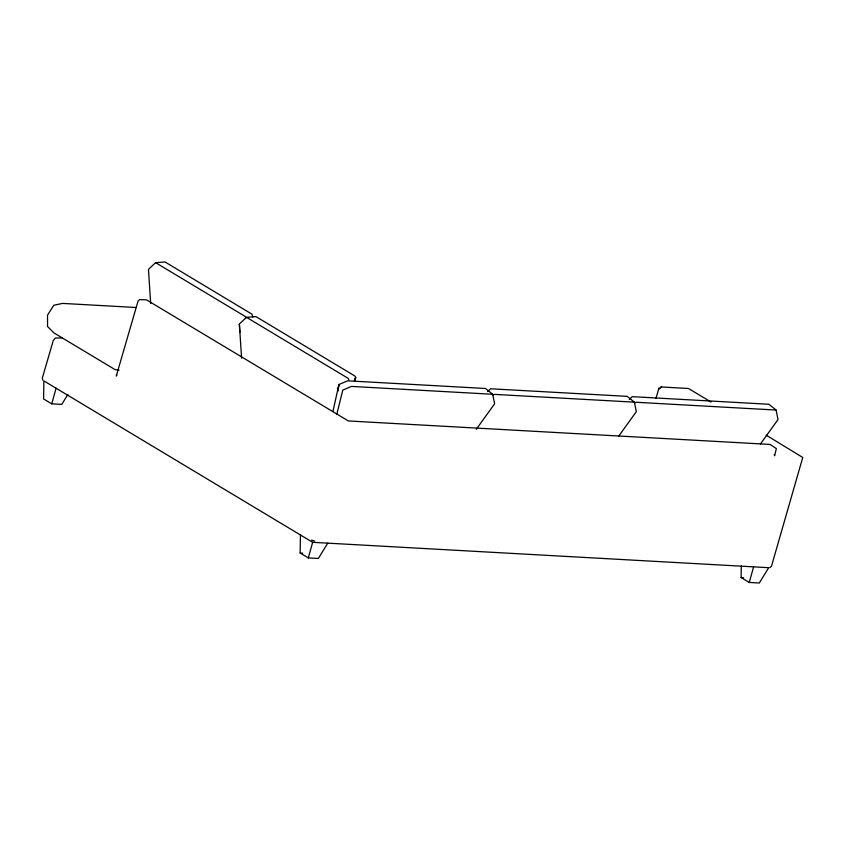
<?xml version="1.0" encoding="UTF-8"?>
<svg xmlns="http://www.w3.org/2000/svg" width="845" height="845" viewBox="0 0 845 845"><rect width="100%" height="100%" fill="white"/><g stroke="black" fill="none" stroke-linecap="round" stroke-linejoin="round"><path stroke-width="1.27" d="M327.744 543.155L318.354 558.471L308.288 557.911L300.144 553.021L300.44 534.98M67.822 394.552L61.78 404.396L51.725 403.836L43.581 398.946L43.877 380.905L312.661 542.31L768.707 567.692L759.306 583.008L749.251 582.448L741.107 577.557L741.297 565.96M337.82 390.865L338.929 384.517L347.665 380.82L485.516 388.489L492.719 394.277L494.61 403.815L476.253 429.334M337.968 390.908L338.929 384.517L332.941 411.42M336.828 414.177L342.785 390.126L351.509 386.418L492.719 394.277M51.725 403.836L56.087 388.235M308.288 557.911L312.661 542.31M749.251 582.448L753.613 566.858M655.942 398.439L658.878 388.32L659.681 388.151M354.541 381.19L355.671 377.419L354.932 376.046L255.961 316.621L246.476 317.297L239.357 324.047L239.885 332.296M354.34 381.148L355.671 377.419L354.868 381.349M116.853 375.095L116.261 376.078L138.084 300.989L139.71 299.574L146.544 299.869L348.404 420.958L768.464 444.333L770.122 444.481L776.354 448.621L774.611 455.772L774.295 454.652M487.607 391.615L490.522 388.763L627.201 396.368L634.405 402.167L636.306 411.695L618.709 436.157M629.303 399.505L632.218 396.654L768.897 404.259L776.101 410.057L777.991 419.585L760.405 444.037M252.803 317.002L251.968 314.171L165.071 261.992L155.586 262.647L148.456 269.386L150.663 303.566M492.994 395.101L494.378 394.372L634.405 402.167M634.69 402.98L636.063 402.262L776.101 410.057M710.983 402.009L688.443 388.478L661.614 386.989L659.364 388.88L658.878 388.32M769.848 567.671L771.474 566.256L802.75 457.472L766.183 435.164M660.484 386.978L661.614 386.989M136.193 307.506L62.551 303.408L53.763 305.277L47.542 315.153L47.542 326.487L53.922 332.898L115.026 369.592L119.082 370.184M62.477 337.916L55.326 338.042L53.224 340.641L42.313 378.169L42.852 380.239M300.144 553.021L302.658 553.158M741.107 577.557L743.621 577.705M314.625 541.043L311.583 540.135M155.586 262.647L245.198 316.463L245.937 317.826M246.476 317.297L348.161 378.359L348.9 379.722M239.357 324.047L241.607 358.217"/></g></svg>
